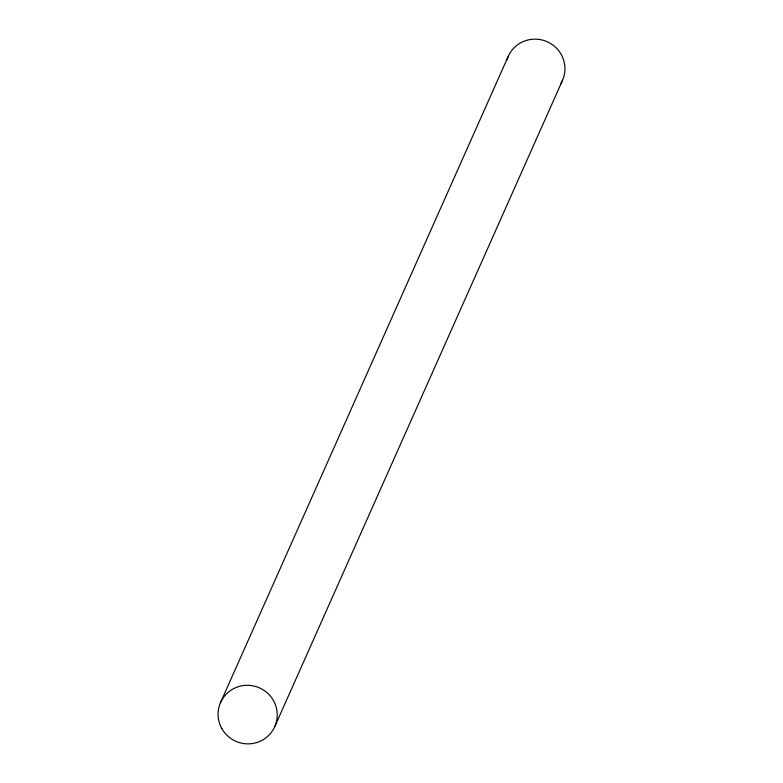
<?xml version="1.0" encoding="UTF-8"?>
<svg xmlns="http://www.w3.org/2000/svg" width="783" height="783" viewBox="0 0 783 783"><rect width="100%" height="100%" fill="white"/><g stroke="black" fill="none" stroke-linecap="round" stroke-linejoin="round"><path stroke-width="1.17" d="M220.444 702.752L508.138 56.582M274.862 726.418L562.556 80.248M506.855 60.174A29.666 29.186 24 0 1 546.984 41.646A29.666 29.186 24 0 1 560.804 83.644M221.863 728.621A29.666 29.186 24 0 0 273.11 729.815A29.666 29.186 24 0 0 247.996 685.321A29.666 29.186 24 0 0 221.863 728.621"/></g></svg>
